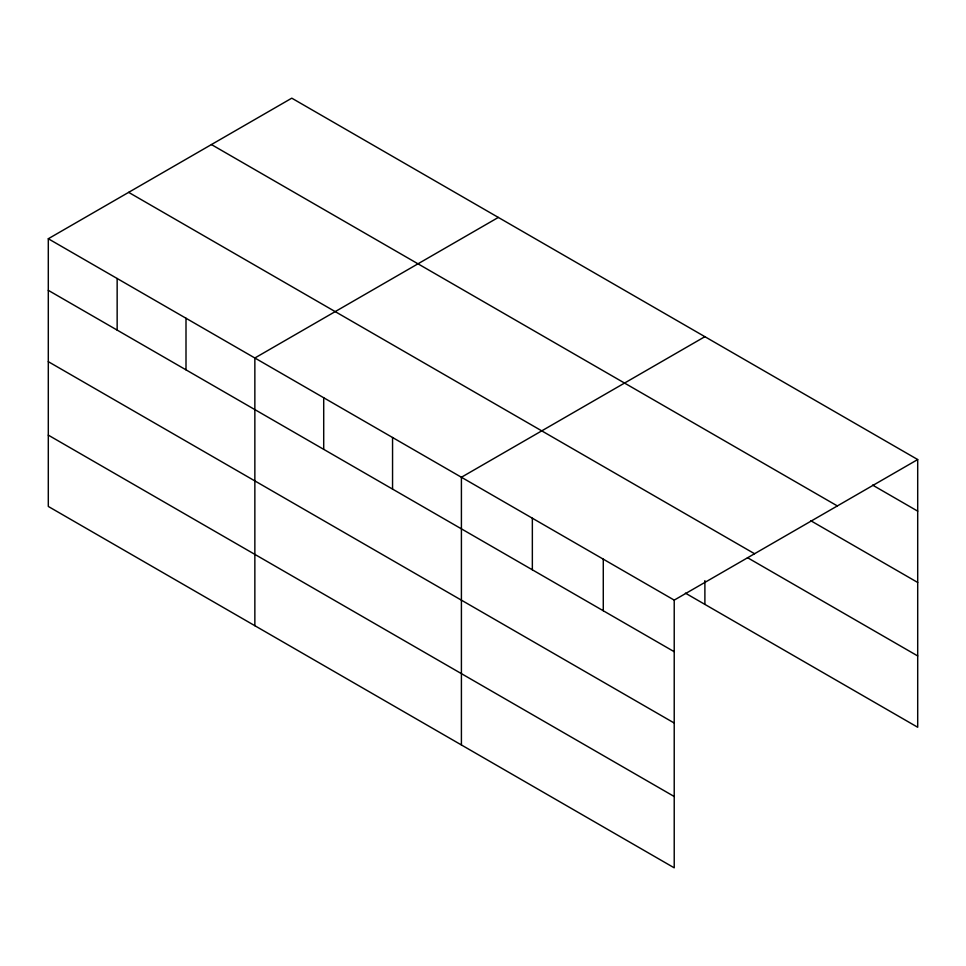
<?xml version="1.0" encoding="UTF-8"?>
<svg xmlns="http://www.w3.org/2000/svg" width="966" height="966" viewBox="0 0 966 966"><rect width="100%" height="100%" fill="white"/><g stroke="black" fill="none" stroke-linecap="round" stroke-linejoin="round"><path stroke-width="1.45" d="M674.22 723.027L674.22 600.115L48.3 238.747L48.3 506.45L674.22 867.83L674.22 723.027L48.3 361.658M685.401 593.136L917.7 727.253L917.7 459.55L291.78 98.17L48.3 238.747M498.335 217.422L254.855 358L254.855 625.702M704.89 336.675L461.41 477.252L461.41 744.955M674.22 600.115L917.7 459.55M872.564 485.077L917.7 511.147M211.433 144.562L837.353 505.93M810.643 520.65L917.7 582.462M128.647 192.355L754.567 553.735M747.455 557.648L917.7 655.938M48.3 290.343L674.22 651.712M48.3 435.135L674.22 796.503M704.89 580.614L704.89 604.39M603.279 559.157L603.279 610.754M532.351 518.211L532.351 569.807M392.558 437.501L392.558 489.098M323.707 397.75L323.707 449.347M186.003 318.249L186.003 369.845M117.152 278.498L117.152 330.094"/></g></svg>
